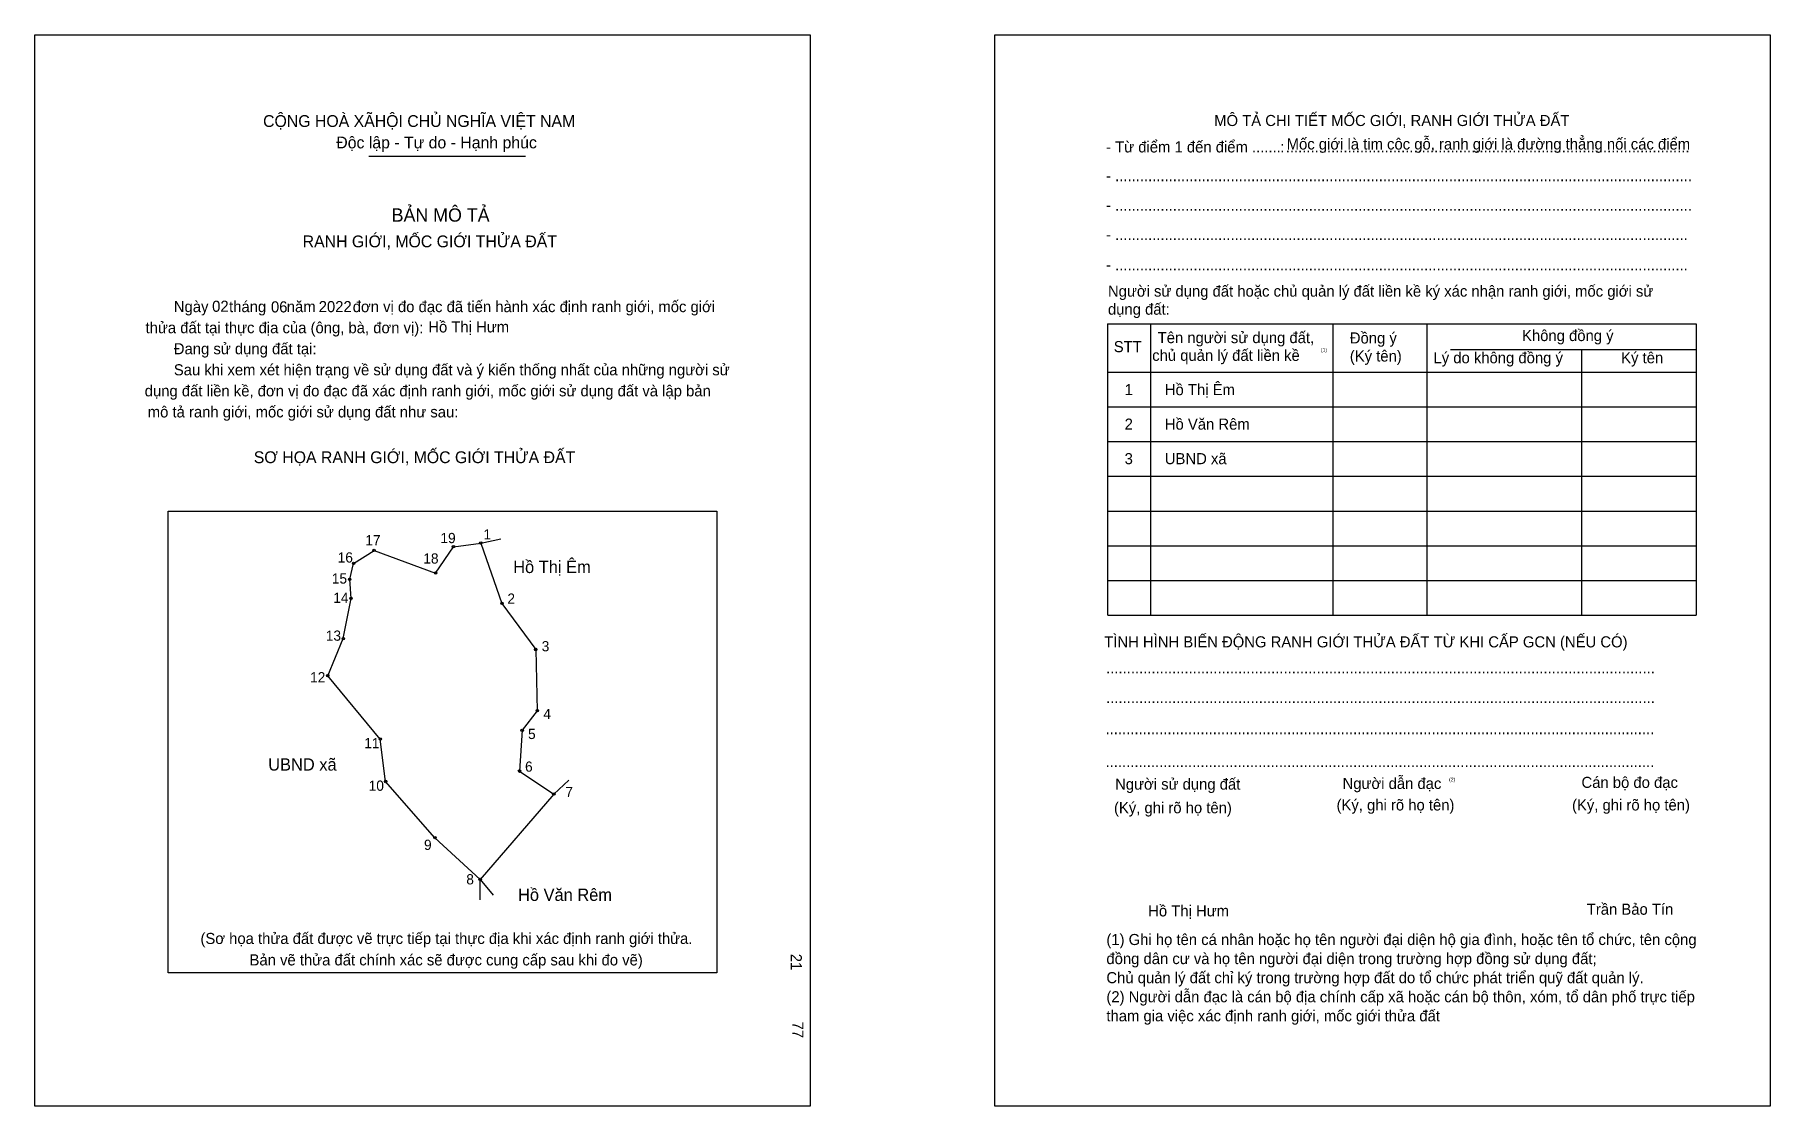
# Model space of a CAD drawing. Extents: x 547810 to 548653, y 1824524 to 1825045.
import ezdxf

# ---------------------------------------------------------------- set-up
doc = ezdxf.new("R2010")
doc.units = 0
for name, color, linetype in [('bmtKhungInTrang1', 7, 'Continuous'), ('bmtKhungInTrang2', 7, 'Continuous'), ('bmtNoiDung', 7, 'Continuous'), ('bmtTemplate', 7, 'Continuous'), ('CanhThua', 7, 'Continuous'), ('MocDinhThua', 7, 'Continuous'), ('RauThua', 7, 'Continuous'), ('SoHieuDinhThua', 7, 'Continuous'), ('TenChuLanCan', 7, 'Continuous')]:
    doc.layers.add(name, color=color, linetype=linetype)

msp = doc.modelspace()

# ---------------------------------------------------------------- linework, layer by layer
at = {"layer": 'bmtKhungInTrang1'}
msp.add_lwpolyline([(547809.7, 1825045.49), (548186.54, 1825045.49), (548186.54, 1824524.26), (547809.7, 1824524.26)], close=True, dxfattribs=at)
at = {"layer": 'bmtKhungInTrang2'}
msp.add_lwpolyline([(548276.41, 1825045.49), (548653.26, 1825045.49), (548653.26, 1824524.26), (548276.41, 1824524.26)], close=True, dxfattribs=at)
at = {"layer": 'bmtTemplate'}
for p, q in [((547972.09, 1824986.42), (548048.3, 1824986.42)), ((548352.01, 1824904.9), (548352.01, 1824763.21)), ((548440.66, 1824904.9), (548440.66, 1824763.21)), ((548486.26, 1824905.07), (548486.26, 1824763.21)), ((548617.17, 1824904.9), (548617.17, 1824763.21)), ((548497.83, 1824892.42), (548617.17, 1824892.42)), ((548331.34, 1824881.29), (548617.17, 1824881.29)), ((548331.34, 1824864.42), (548617.17, 1824864.42)), ((548331.34, 1824847.55), (548617.17, 1824847.55)), ((548331.34, 1824830.68), (548617.17, 1824830.68)), ((548331.34, 1824813.81), (548617.17, 1824813.81)), ((548331.34, 1824796.94), (548617.17, 1824796.94)), ((548331.34, 1824780.07), (548617.17, 1824780.07)), ((548331.34, 1824763.21), (548617.17, 1824763.21))]:
    msp.add_line(p, q, dxfattribs=at)
for points in [[(548331.16, 1824904.9), (548617.17, 1824904.9)], [(548331.16, 1824904.9), (548331.16, 1824763.21)], [(548561.54, 1824892.25), (548561.54, 1824763.21)]]:
    msp.add_lwpolyline(points, dxfattribs=at)
msp.add_lwpolyline([(547874.53, 1824589.18), (547874.53, 1824813.8), (548141.18, 1824813.8), (548141.18, 1824589.18)], close=True, dxfattribs=at)
at = {"layer": 'CanhThua'}
for p, q in [((547964.71, 1824788.34), (547974.63, 1824794.68)), ((547974.63, 1824794.68), (548004.57, 1824783.65)), ((548004.57, 1824783.65), (548013.22, 1824796.45)), ((548013.22, 1824796.45), (548026.51, 1824798.22)), ((548026.51, 1824798.22), (548036.78, 1824768.89)), ((547962.79, 1824780.58), (547964.71, 1824788.34)), ((547963.46, 1824771.32), (547962.79, 1824780.58)), ((547959.65, 1824751.76), (547963.46, 1824771.32)), ((548036.78, 1824768.89), (548053.19, 1824746.45)), ((547952.14, 1824733.69), (547959.65, 1824751.76)), ((548053.19, 1824746.45), (548053.96, 1824716.65)), ((547977.65, 1824702.88), (547952.14, 1824733.69)), ((548053.96, 1824716.65), (548046.61, 1824707.14)), ((547980.24, 1824682.26), (547977.65, 1824702.88)), ((548046.61, 1824707.14), (548045.34, 1824687.3)), ((548045.34, 1824687.3), (548062, 1824676.15)), ((548004.24, 1824654.92), (547980.24, 1824682.26)), ((548062, 1824676.15), (548026.21, 1824634.65)), ((548026.21, 1824634.65), (548004.24, 1824654.92))]:
    msp.add_line(p, q, dxfattribs=at)
at = {"layer": 'MocDinhThua'}
for centre in [(547974.63, 1824794.68), (548013.22, 1824796.45), (548026.51, 1824798.22), (547964.71, 1824788.34), (547962.79, 1824780.58), (548004.57, 1824783.65), (547963.46, 1824771.32), (548036.78, 1824768.89), (547959.65, 1824751.76), (548053.19, 1824746.45), (547952.14, 1824733.69), (548053.96, 1824716.65), (547977.65, 1824702.88), (548046.61, 1824707.14), (548045.34, 1824687.3), (547980.24, 1824682.26), (548062, 1824676.15), (548004.24, 1824654.92), (548026.21, 1824634.65)]:
    msp.add_circle(centre, 0.597, dxfattribs=at)
at = {"layer": 'RauThua'}
for p, q in [((548026.51, 1824798.22), (548036.32, 1824800.29)), ((548062, 1824676.15), (548069.3, 1824682.86)), ((548026.21, 1824624.74), (548026.21, 1824634.65)), ((548026.21, 1824634.65), (548032.57, 1824627.04))]:
    msp.add_line(p, q, dxfattribs=at)

# ---------------------------------------------------------------- texts
at = {"layer": 'bmtNoiDung'}
for s, height, p in [('02', 5.392, (547895.93, 1824910.71)), ('06', 5.392, (547924.52, 1824910.41)), ('2022', 5.392, (547947.72, 1824910.53)), ('Hồ Thị Hưm', 5.392, (548000.99, 1824900.68)), ('1', 5.39, (548339.45, 1824870.16)), ('Hồ Thị Êm ', 5.392, (548358.97, 1824870.16)), ('2', 5.39, (548339.45, 1824853.37)), ('Hồ Văn Rêm ', 5.392, (548358.97, 1824853.37)), ('3', 5.39, (548339.45, 1824836.58)), ('UBND xã ', 5.392, (548358.97, 1824836.58)), ('Hồ Thị Hưm', 5.392, (548350.89, 1824616.64))]:
    msp.add_text(s, height=height, dxfattribs=at).set_placement(p)
for s, p in [('21', (548177.16, 1824598.46)), ('77', (548177.92, 1824565.46))]:
    msp.add_text(s, height=5.392, rotation=270, dxfattribs=at).set_placement(p)
at = {"layer": 'bmtTemplate'}
for s, height, p in [('CỘNG HOÀ XÃHỘI CHỦ NGHĨA VIỆT NAM', 5.7515, (547920.7, 1825000.6)), ('MÔ TẢ CHI TIẾT MỐC GIỚI, RANH GIỚI THỬA ĐẤT', 5.39, (548382.96, 1825001.06)), ('Độc lập - Tự do - Hạnh phúc', 5.7515, (547956.27, 1824990.2)), ('Mốc giới là tim cộc gỗ, ranh giới là đường thẳng nối các điểm', 5.39, (548418.21, 1824989.63)), ('- Từ điểm 1 đến điểm .......', 5.39, (548330.42, 1824988.21)), (':', 5.39, (548415.11, 1824988.21)), ('..................................................................................................', 5.39, (548417.76, 1824988.21)), ('- ............................................................................................................................................', 5.38996, (548330.42, 1824974.24)), ('BẢN MÔ TẢ', 6.47, (547983.19, 1824954.55)), ('- ............................................................................................................................................', 5.38996, (548330.42, 1824959.9)), ('RANH GIỚI, MỐC GIỚI THỬA ĐẤT', 5.7515, (547939.93, 1824942.07)), ('- ...........................................................................................................................................', 5.38996, (548330.42, 1824945.56)), ('- ...........................................................................................................................................', 5.38996, (548330.42, 1824930.89)), ('Người sử dụng đất hoặc chủ quản lý đất liền kề ký xác nhận ranh giới, mốc giới sử', 5.39, (548331.34, 1824918.07)), ('Ngày     tháng     năm         đơn vị đo đạc đã tiến hành xác định ranh giới, mốc giới ', 5.392, (547877.31, 1824910.53)), ('dụng đất:', 5.39, (548331.34, 1824909.29)), ('thửa đất tại thực địa của (ông, bà, đơn vị):', 5.392, (547863.56, 1824900.29)), ('Đang sử dụng đất tại:', 5.392, (547877.31, 1824890.05)), ('STT', 5.39, (548334.16, 1824891.07)), ('Tên người sử dụng đất,', 5.39, (548355.49, 1824895.46)), ('Đồng ý', 5.39, (548448.9, 1824895.29)), ('Không đồng ý', 5.39, (548532.6, 1824896.47)), ('chủ quản lý đất liền kề', 5.39, (548352.84, 1824886.84)), ('(1)', 1.797, (548434.82, 1824891.27)), ('(Ký tên)', 5.39, (548448.9, 1824886.52)), ('Lý do không đồng ý', 5.39, (548489.56, 1824885.68)), ('Ký tên', 5.39, (548580.78, 1824885.68)), ('Sau khi xem xét hiện trạng về sử dụng đất và ý kiến thống nhất của những người sử ', 5.392, (547877.31, 1824879.81)), ('dụng đất liền kề, đơn vị đo đạc đã xác định ranh giới, mốc giới sử dụng đất và lập bản', 5.392, (547863.16, 1824869.57)), ('mô tả ranh giới, mốc giới sử dụng đất như sau:', 5.392, (547864.64, 1824859.33)), ('SƠ HỌA RANH GIỚI, MỐC GIỚI THỬA ĐẤT', 5.7515, (547916.16, 1824837.09)), ('TÌNH HÌNH BIẾN ĐỘNG RANH GIỚI THỬA ĐẤT TỪ KHI CẤP GCN (NẾU CÓ)', 5.39, (548329.52, 1824747.48)), ('.....................................................................................................................................', 5.39804, (548330.42, 1824734.79)), ('.....................................................................................................................................', 5.39804, (548330.42, 1824720.45)), ('.....................................................................................................................................', 5.39804, (548330.15, 1824705.27)), ('.....................................................................................................................................', 5.39804, (548330.15, 1824689.25)), ('Người sử dụng đất', 5.39, (548334.82, 1824678.28)), ('Người dẫn đạc', 5.39, (548445.37, 1824678.62)), ('(2)', 1.797, (548497.13, 1824682.34)), ('Cán bộ đo đạc', 5.39, (548561.49, 1824679.13)), ('(Ký, ghi rõ họ tên)', 5.39, (548334.27, 1824666.81)), ('(Ký, ghi rõ họ tên)', 5.39, (548442.44, 1824668.16)), ('(Ký, ghi rõ họ tên)', 5.39, (548556.91, 1824668.16)), ('Trần Bảo Tín', 5.39, (548564.06, 1824617.44)), ('(Sơ họa thửa đất được vẽ trực tiếp tại thực địa khi xác định ranh giới thửa.', 5.392, (547890.26, 1824603.22)), ('(1) Ghi họ tên cá nhân hoặc họ tên người đại diện hộ gia đình, hoặc tên tổ chức, tên cộng', 5.39, (548330.58, 1824602.7)), ('đồng dân cư và họ tên người đại diện trong trường hợp đồng sử dụng đất;', 5.39, (548330.58, 1824593.42)), ('Bản vẽ thửa đất chính xác sẽ được cung cấp sau khi đo vẽ)', 5.392, (547914.1, 1824592.79)), ('Chủ quản lý đất chỉ ký trong trường hợp đất do tổ chức phát triển quỹ đất quản lý.', 5.39, (548330.58, 1824584.14)), ('(2) Người dẫn đạc là cán bộ địa chính cấp xã hoặc cán bộ thôn, xóm, tổ dân phố trực tiếp', 5.39, (548330.58, 1824574.86)), ('tham gia việc xác định ranh giới, mốc giới thửa đất', 5.39, (548330.58, 1824565.59))]:
    msp.add_text(s, height=height, dxfattribs=at).set_placement(p)
at = {"layer": 'SoHieuDinhThua'}
for s, height, p in [('17', 4.972, (547970.39, 1824797.14)), ('19', 4.972, (548006.9, 1824798.19)), ('1', 4.97, (548027.82, 1824799.97)), ('16', 4.972, (547956.96, 1824788.75)), ('18', 4.972, (547998.58, 1824788.26)), ('15', 4.972, (547954.11, 1824778.51)), ('14', 4.972, (547954.81, 1824769.13)), ('2', 4.97, (548039.44, 1824768.72)), ('13', 4.972, (547951.19, 1824750.71)), ('3', 4.97, (548056.12, 1824745.57)), ('12', 4.972, (547943.55, 1824730.46)), ('4', 4.97, (548056.92, 1824712.62)), ('11', 4.972, (547969.86, 1824698.42)), ('5', 4.97, (548049.47, 1824702.9)), ('6', 4.97, (548048.03, 1824687.01)), ('10', 4.972, (547972.02, 1824677.74)), ('7', 4.97, (548067.62, 1824674.67)), ('9', 4.97, (547998.91, 1824648.96)), ('8', 4.97, (548019.46, 1824632.2))]:
    msp.add_text(s, height=height, dxfattribs=at).set_placement(p)
at = {"layer": 'TenChuLanCan'}
for s, p in [('Hồ Thị Êm', (548042.26, 1824783.64)), ('UBND xã', (547923.19, 1824687.55)), ('Hồ Văn Rêm', (548044.61, 1824624.18))]:
    msp.add_text(s, height=5.966, dxfattribs=at).set_placement(p)

doc.saveas('drawing.dxf')
